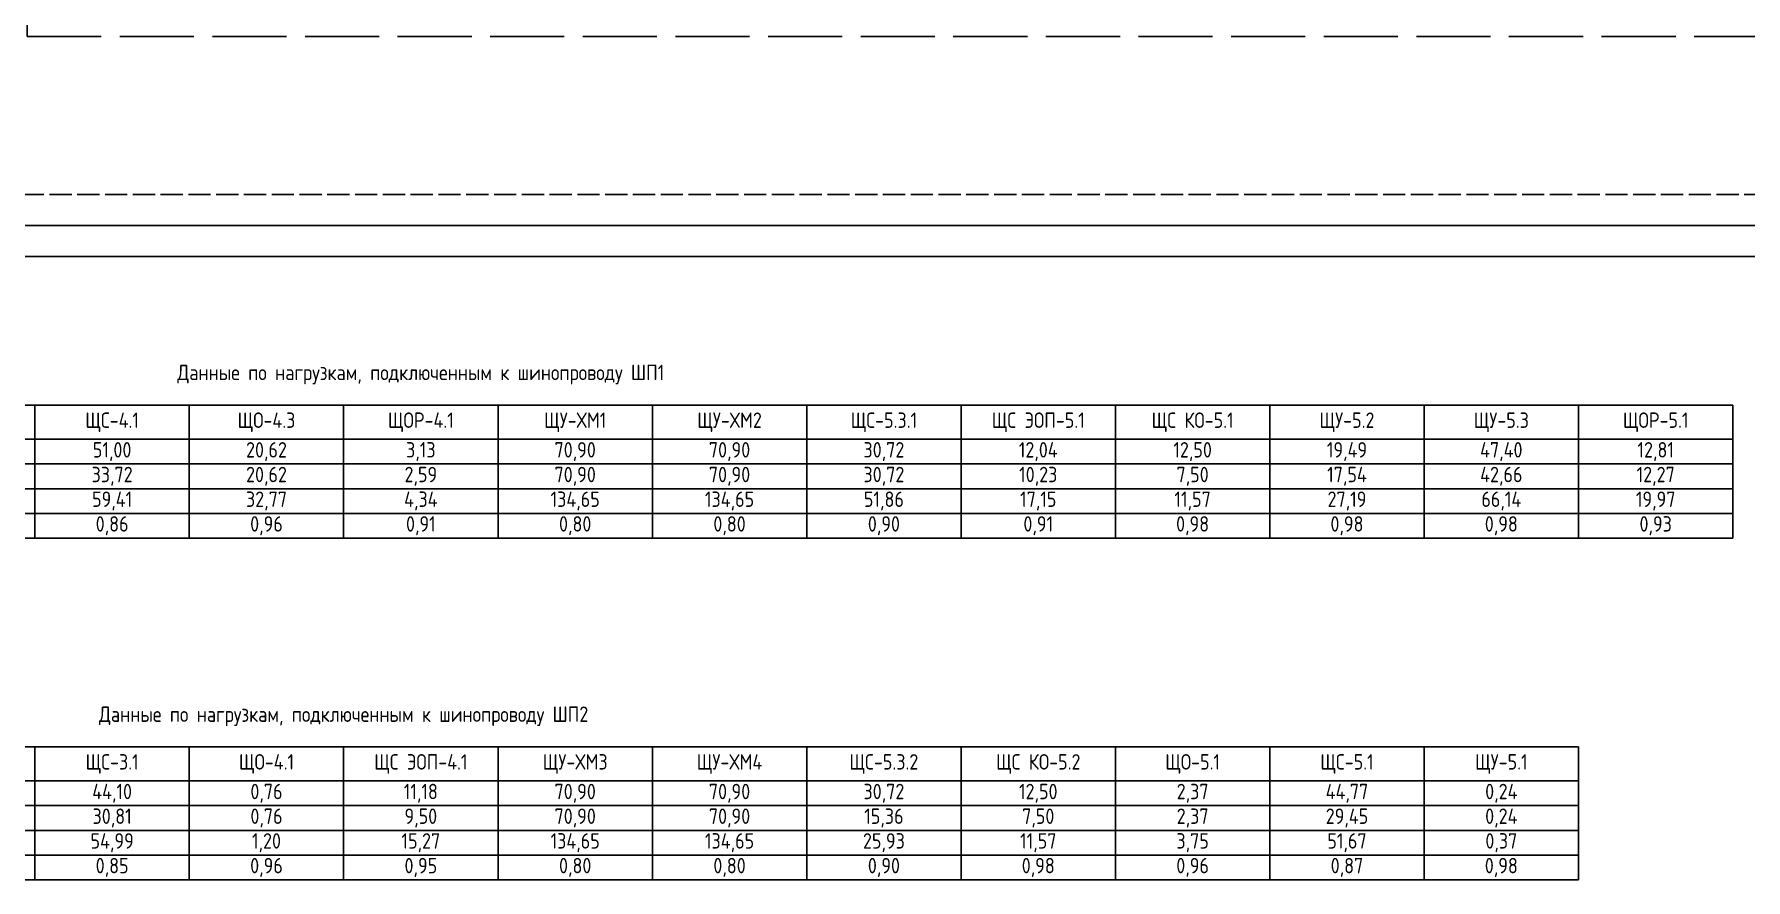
# Model space of a CAD drawing. Header units: millimetres. Extents: x -1221 to 2392, y 143 to 1021.
# Drawn here: x 1422 to 1699.2, y 365.8 to 502.7 of the extents above; entities that cross this region are included whole.
import ezdxf

# ---------------------------------------------------------------- set-up
doc = ezdxf.new("R2010")
doc.units = ezdxf.units.MM
doc.header["$MEASUREMENT"] = 0
doc.linetypes.add('ACAD_ISO02W100', pattern=[15, 12, -3])
for name, color, linetype in [('ACM 0.35mm', 5, 'Continuous'), ('ACM Text', 7, 'Continuous'), ('EM_Противопожарные устройства', 1, 'Continuous')]:
    doc.layers.add(name, color=color, linetype=linetype)
doc.styles.add('Надписи', font='isocpeur.ttf', dxfattribs={"width": 0.85})

# ---------------------------------------------------------------- blocks, each defined once
blk = doc.blocks.new('*T119')
at = {"layer": 'ACM Text', "linetype": 'ByBlock', "lineweight": -2, "transparency": 16777216}
for p, q in [((0, 0), (425, 0)), ((0, 0), (0, -21.5)), ((25, 0), (25, -21.5)), ((50, 0), (50, -21.5)), ((75, 0), (75, -21.5)), ((100, 0), (100, -21.5)), ((125, 0), (125, -21.5)), ((150, 0), (150, -21.5)), ((175, 0), (175, -21.5)), ((200, 0), (200, -21.5)), ((225, 0), (225, -21.5)), ((250, 0), (250, -21.5)), ((275, 0), (275, -21.5)), ((300, 0), (300, -21.5)), ((325, 0), (325, -21.5)), ((350, 0), (350, -21.5)), ((375, 0), (375, -21.5)), ((400, 0), (400, -21.5)), ((425, 0), (425, -21.5)), ((0, -5.5), (425, -5.5)), ((0, -9.5), (425, -9.5)), ((0, -13.5), (425, -13.5)), ((0, -17.5), (425, -17.5)), ((0, -21.5), (425, -21.5))]:
    blk.add_line(p, q, dxfattribs=at)
at = {"layer": 'ACM Text', "color": 0, "transparency": 16777216, "char_height": 2.5, "width": 24.88, "attachment_point": 5, "style": 'Надписи'}
for s, insert in [('{\\fISOCPEUR|b1|i0|c0;Щит', (12.5, -2.75)), ('{\\fISOCPEUR|b0|i0|c0;ЩО-2.3', (37.5, -2.75)), ('{\\fISOCPEUR|b0|i0|c0;ЩОР-2.1', (62.5, -2.75)), ('{\\fISOCPEUR|b0|i0|c0;ЩС КО-3.1', (87.5, -2.75)), ('{\\fISOCPEUR|b0|i0|c0;ЩС ЭОП-3.1', (112.5, -2.75)), ('{\\fISOCPEUR|b0|i0|c0;ЩОР-3.1', (137.5, -2.75)), ('{\\fISOCPEUR|b0|i0|c0;ЩС-4.1', (162.5, -2.75)), ('{\\fISOCPEUR|b0|i0|c0;ЩО-4.3', (187.5, -2.75)), ('{\\fISOCPEUR|b0|i0|c0;ЩОР-4.1', (212.5, -2.75)), ('{\\fISOCPEUR|b0|i0|c0;ЩУ-ХМ1', (237.5, -2.75)), ('{\\fISOCPEUR|b0|i0|c0;ЩУ-ХМ2', (262.5, -2.75)), ('{\\fISOCPEUR|b0|i0|c0;ЩС-5.3.1', (287.5, -2.75)), ('{\\fISOCPEUR|b0|i0|c0;ЩС ЭОП-5.1', (312.5, -2.75)), ('{\\fISOCPEUR|b0|i0|c0;ЩС КО-5.1', (337.5, -2.75)), ('{\\fISOCPEUR|b0|i0|c0;ЩУ-5.2', (362.5, -2.75)), ('{\\fISOCPEUR|b0|i0|c0;ЩУ-5.3', (387.5, -2.75)), ('{\\fISOCPEUR|b0|i0|c0;ЩОР-5.1', (412.5, -2.75)), ('{\\fISOCPEUR|b1|i0|c0;Pу.,кВт', (12.5, -7.5)), ('{\\fISOCPEUR|b0|i0|c0;23,21', (37.5, -7.5)), ('{\\fISOCPEUR|b0|i0|c0;3,11', (62.5, -7.5)), ('{\\fISOCPEUR|b0|i0|c0;13,30', (87.5, -7.5)), ('{\\fISOCPEUR|b0|i0|c0;12,04', (112.5, -7.5)), ('{\\fISOCPEUR|b0|i0|c0;3,13', (137.5, -7.5)), ('{\\fISOCPEUR|b0|i0|c0;51,00', (162.5, -7.5)), ('{\\fISOCPEUR|b0|i0|c0;20,62', (187.5, -7.5)), ('{\\fISOCPEUR|b0|i0|c0;3,13', (212.5, -7.5)), ('{\\fISOCPEUR|b0|i0|c0;70,90', (237.5, -7.5)), ('{\\fISOCPEUR|b0|i0|c0;70,90', (262.5, -7.5)), ('{\\fISOCPEUR|b0|i0|c0;30,72', (287.5, -7.5)), ('{\\fISOCPEUR|b0|i0|c0;12,04', (312.5, -7.5)), ('{\\fISOCPEUR|b0|i0|c0;12,50', (337.5, -7.5)), ('{\\fISOCPEUR|b0|i0|c0;19,49', (362.5, -7.5)), ('{\\fISOCPEUR|b0|i0|c0;47,40', (387.5, -7.5)), ('{\\fISOCPEUR|b0|i0|c0;12,81', (412.5, -7.5)), ('{\\fISOCPEUR|b1|i0|c0;Pр.,кВт', (12.5, -11.5)), ('{\\fISOCPEUR|b0|i0|c0;23,21', (37.5, -11.5)), ('{\\fISOCPEUR|b0|i0|c0;2,57', (62.5, -11.5)), ('{\\fISOCPEUR|b0|i0|c0;7,98', (87.5, -11.5)), ('{\\fISOCPEUR|b0|i0|c0;10,23', (112.5, -11.5)), ('{\\fISOCPEUR|b0|i0|c0;2,59', (137.5, -11.5)), ('{\\fISOCPEUR|b0|i0|c0;33,72', (162.5, -11.5)), ('{\\fISOCPEUR|b0|i0|c0;20,62', (187.5, -11.5)), ('{\\fISOCPEUR|b0|i0|c0;2,59', (212.5, -11.5)), ('{\\fISOCPEUR|b0|i0|c0;70,90', (237.5, -11.5)), ('{\\fISOCPEUR|b0|i0|c0;70,90', (262.5, -11.5)), ('{\\fISOCPEUR|b0|i0|c0;30,72', (287.5, -11.5)), ('{\\fISOCPEUR|b0|i0|c0;10,23', (312.5, -11.5)), ('{\\fISOCPEUR|b0|i0|c0;7,50', (337.5, -11.5)), ('{\\fISOCPEUR|b0|i0|c0;17,54', (362.5, -11.5)), ('{\\fISOCPEUR|b0|i0|c0;42,66', (387.5, -11.5)), ('{\\fISOCPEUR|b0|i0|c0;12,27', (412.5, -11.5)), ('{\\fISOCPEUR|b1|i0|c0;Iр.,А', (12.5, -15.5)), ('{\\fISOCPEUR|b0|i0|c0;36,88', (37.5, -15.5)), ('{\\fISOCPEUR|b0|i0|c0;4,31', (62.5, -15.5)), ('{\\fISOCPEUR|b0|i0|c0;12,31', (87.5, -15.5)), ('{\\fISOCPEUR|b0|i0|c0;16,20', (112.5, -15.5)), ('{\\fISOCPEUR|b0|i0|c0;4,34', (137.5, -15.5)), ('{\\fISOCPEUR|b0|i0|c0;59,41', (162.5, -15.5)), ('{\\fISOCPEUR|b0|i0|c0;32,77', (187.5, -15.5)), ('{\\fISOCPEUR|b0|i0|c0;4,34', (212.5, -15.5)), ('{\\fISOCPEUR|b0|i0|c0;134,65', (237.5, -15.5)), ('{\\fISOCPEUR|b0|i0|c0;134,65', (262.5, -15.5)), ('{\\fISOCPEUR|b0|i0|c0;51,86', (287.5, -15.5)), ('{\\fISOCPEUR|b0|i0|c0;17,15', (312.5, -15.5)), ('{\\fISOCPEUR|b0|i0|c0;11,57', (337.5, -15.5)), ('{\\fISOCPEUR|b0|i0|c0;27,19', (362.5, -15.5)), ('{\\fISOCPEUR|b0|i0|c0;66,14', (387.5, -15.5)), ('{\\fISOCPEUR|b0|i0|c0;19,97', (412.5, -15.5)), ('{\\fISOCPEUR|b1|i0|c0;cos f', (12.5, -19.5)), ('{\\fISOCPEUR|b0|i0|c0;0,96', (37.5, -19.5)), ('{\\fISOCPEUR|b0|i0|c0;0,90', (62.5, -19.5)), ('{\\fISOCPEUR|b0|i0|c0;0,99', (87.5, -19.5)), ('{\\fISOCPEUR|b0|i0|c0;0,96', (112.5, -19.5)), ('{\\fISOCPEUR|b0|i0|c0;0,91', (137.5, -19.5)), ('{\\fISOCPEUR|b0|i0|c0;0,86', (162.5, -19.5)), ('{\\fISOCPEUR|b0|i0|c0;0,96', (187.5, -19.5)), ('{\\fISOCPEUR|b0|i0|c0;0,91', (212.5, -19.5)), ('{\\fISOCPEUR|b0|i0|c0;0,80', (237.5, -19.5)), ('{\\fISOCPEUR|b0|i0|c0;0,80', (262.5, -19.5)), ('{\\fISOCPEUR|b0|i0|c0;0,90', (287.5, -19.5)), ('{\\fISOCPEUR|b0|i0|c0;0,91', (312.5, -19.5)), ('{\\fISOCPEUR|b0|i0|c0;0,98', (337.5, -19.5)), ('{\\fISOCPEUR|b0|i0|c0;0,98', (362.5, -19.5)), ('{\\fISOCPEUR|b0|i0|c0;0,98', (387.5, -19.5)), ('{\\fISOCPEUR|b0|i0|c0;0,93', (412.5, -19.5))]:
    blk.add_mtext(s, dxfattribs=dict(at, insert=insert))
blk = doc.blocks.new('*T120')
at = {"layer": 'ACM Text', "linetype": 'ByBlock', "lineweight": -2, "transparency": 16777216}
for p, q in [((0, 0), (400, 0)), ((0, 0), (0, -21.5)), ((25, 0), (25, -21.5)), ((50, 0), (50, -21.5)), ((75, 0), (75, -21.5)), ((100, 0), (100, -21.5)), ((125, 0), (125, -21.5)), ((150, 0), (150, -21.5)), ((175, 0), (175, -21.5)), ((200, 0), (200, -21.5)), ((225, 0), (225, -21.5)), ((250, 0), (250, -21.5)), ((275, 0), (275, -21.5)), ((300, 0), (300, -21.5)), ((325, 0), (325, -21.5)), ((350, 0), (350, -21.5)), ((375, 0), (375, -21.5)), ((400, 0), (400, -21.5)), ((0, -5.5), (400, -5.5)), ((0, -9.5), (400, -9.5)), ((0, -13.5), (400, -13.5)), ((0, -17.5), (400, -17.5)), ((0, -21.5), (400, -21.5))]:
    blk.add_line(p, q, dxfattribs=at)
at = {"layer": 'ACM Text', "color": 0, "transparency": 16777216, "char_height": 2.5, "width": 24.88, "attachment_point": 5, "style": 'Надписи'}
for s, insert in [('{\\fISOCPEUR|b1|i0|c0;Щит', (12.5, -2.75)), ('{\\fISOCPEUR|b0|i0|c0;ЩС-2.1', (37.5, -2.75)), ('{\\fISOCPEUR|b0|i0|c0;ЩС ЭОП-2.1', (62.5, -2.75)), ('{\\fISOCPEUR|b0|i0|c0;ЩО-3.1', (87.5, -2.75)), ('{\\fISOCPEUR|b0|i0|c0;ЩО-3.3', (112.5, -2.75)), ('{\\fISOCPEUR|b0|i0|c0;ЩС КО-3.2', (137.5, -2.75)), ('{\\fISOCPEUR|b0|i0|c0;ЩС-3.1', (162.5, -2.75)), ('{\\fISOCPEUR|b0|i0|c0;ЩО-4.1', (187.5, -2.75)), ('{\\fISOCPEUR|b0|i0|c0;ЩС ЭОП-4.1', (212.5, -2.75)), ('{\\fISOCPEUR|b0|i0|c0;ЩУ-ХМ3', (237.5, -2.75)), ('{\\fISOCPEUR|b0|i0|c0;ЩУ-ХМ4', (262.5, -2.75)), ('{\\fISOCPEUR|b0|i0|c0;ЩС-5.3.2', (287.5, -2.75)), ('{\\fISOCPEUR|b0|i0|c0;ЩС КО-5.2', (312.5, -2.75)), ('{\\fISOCPEUR|b0|i0|c0;ЩО-5.1', (337.5, -2.75)), ('{\\fISOCPEUR|b0|i0|c0;ЩС-5.1', (362.5, -2.75)), ('{\\fISOCPEUR|b0|i0|c0;ЩУ-5.1', (387.5, -2.75)), ('{\\fISOCPEUR|b1|i0|c0;Pу.,кВт', (12.5, -7.5)), ('{\\fISOCPEUR|b0|i0|c0;57,85', (37.5, -7.5)), ('{\\fISOCPEUR|b0|i0|c0;12,04', (62.5, -7.5)), ('{\\fISOCPEUR|b0|i0|c0;0,10', (87.5, -7.5)), ('{\\fISOCPEUR|b0|i0|c0;20,62', (112.5, -7.5)), ('{\\fISOCPEUR|b0|i0|c0;11,50', (137.5, -7.5)), ('{\\fISOCPEUR|b0|i0|c0;44,10', (162.5, -7.5)), ('{\\fISOCPEUR|b0|i0|c0;0,76', (187.5, -7.5)), ('{\\fISOCPEUR|b0|i0|c0;11,18', (212.5, -7.5)), ('{\\fISOCPEUR|b0|i0|c0;70,90', (237.5, -7.5)), ('{\\fISOCPEUR|b0|i0|c0;70,90', (262.5, -7.5)), ('{\\fISOCPEUR|b0|i0|c0;30,72', (287.5, -7.5)), ('{\\fISOCPEUR|b0|i0|c0;12,50', (312.5, -7.5)), ('{\\fISOCPEUR|b0|i0|c0;2,37', (337.5, -7.5)), ('{\\fISOCPEUR|b0|i0|c0;44,77', (362.5, -7.5)), ('{\\fISOCPEUR|b0|i0|c0;0,24', (387.5, -7.5)), ('{\\fISOCPEUR|b1|i0|c0;Pр.,кВт', (12.5, -11.5)), ('{\\fISOCPEUR|b0|i0|c0;38,52', (37.5, -11.5)), ('{\\fISOCPEUR|b0|i0|c0;10,23', (62.5, -11.5)), ('{\\fISOCPEUR|b0|i0|c0;0,10', (87.5, -11.5)), ('{\\fISOCPEUR|b0|i0|c0;20,62', (112.5, -11.5)), ('{\\fISOCPEUR|b0|i0|c0;6,90', (137.5, -11.5)), ('{\\fISOCPEUR|b0|i0|c0;30,81', (162.5, -11.5)), ('{\\fISOCPEUR|b0|i0|c0;0,76', (187.5, -11.5)), ('{\\fISOCPEUR|b0|i0|c0;9,50', (212.5, -11.5)), ('{\\fISOCPEUR|b0|i0|c0;70,90', (237.5, -11.5)), ('{\\fISOCPEUR|b0|i0|c0;70,90', (262.5, -11.5)), ('{\\fISOCPEUR|b0|i0|c0;15,36', (287.5, -11.5)), ('{\\fISOCPEUR|b0|i0|c0;7,50', (312.5, -11.5)), ('{\\fISOCPEUR|b0|i0|c0;2,37', (337.5, -11.5)), ('{\\fISOCPEUR|b0|i0|c0;29,45', (362.5, -11.5)), ('{\\fISOCPEUR|b0|i0|c0;0,24', (387.5, -11.5)), ('{\\fISOCPEUR|b1|i0|c0;Iр.,А', (12.5, -15.5)), ('{\\fISOCPEUR|b0|i0|c0;67,99', (37.5, -15.5)), ('{\\fISOCPEUR|b0|i0|c0;16,88', (62.5, -15.5)), ('{\\fISOCPEUR|b0|i0|c0;0,16', (87.5, -15.5)), ('{\\fISOCPEUR|b0|i0|c0;32,77', (112.5, -15.5)), ('{\\fISOCPEUR|b0|i0|c0;10,65', (137.5, -15.5)), ('{\\fISOCPEUR|b0|i0|c0;54,99', (162.5, -15.5)), ('{\\fISOCPEUR|b0|i0|c0;1,20', (187.5, -15.5)), ('{\\fISOCPEUR|b0|i0|c0;15,27', (212.5, -15.5)), ('{\\fISOCPEUR|b0|i0|c0;134,65', (237.5, -15.5)), ('{\\fISOCPEUR|b0|i0|c0;134,65', (262.5, -15.5)), ('{\\fISOCPEUR|b0|i0|c0;25,93', (287.5, -15.5)), ('{\\fISOCPEUR|b0|i0|c0;11,57', (312.5, -15.5)), ('{\\fISOCPEUR|b0|i0|c0;3,75', (337.5, -15.5)), ('{\\fISOCPEUR|b0|i0|c0;51,67', (362.5, -15.5)), ('{\\fISOCPEUR|b0|i0|c0;0,37', (387.5, -15.5)), ('{\\fISOCPEUR|b1|i0|c0;cos f', (12.5, -19.5)), ('{\\fISOCPEUR|b0|i0|c0;0,86', (37.5, -19.5)), ('{\\fISOCPEUR|b0|i0|c0;0,92', (62.5, -19.5)), ('{\\fISOCPEUR|b0|i0|c0;0,96', (87.5, -19.5)), ('{\\fISOCPEUR|b0|i0|c0;0,96', (112.5, -19.5)), ('{\\fISOCPEUR|b0|i0|c0;0,98', (137.5, -19.5)), ('{\\fISOCPEUR|b0|i0|c0;0,85', (162.5, -19.5)), ('{\\fISOCPEUR|b0|i0|c0;0,96', (187.5, -19.5)), ('{\\fISOCPEUR|b0|i0|c0;0,95', (212.5, -19.5)), ('{\\fISOCPEUR|b0|i0|c0;0,80', (237.5, -19.5)), ('{\\fISOCPEUR|b0|i0|c0;0,80', (262.5, -19.5)), ('{\\fISOCPEUR|b0|i0|c0;0,90', (287.5, -19.5)), ('{\\fISOCPEUR|b0|i0|c0;0,98', (312.5, -19.5)), ('{\\fISOCPEUR|b0|i0|c0;0,96', (337.5, -19.5)), ('{\\fISOCPEUR|b0|i0|c0;0,87', (362.5, -19.5)), ('{\\fISOCPEUR|b0|i0|c0;0,98', (387.5, -19.5))]:
    blk.add_mtext(s, dxfattribs=dict(at, insert=insert))

msp = doc.modelspace()

# ---------------------------------------------------------------- linework, layer by layer
at = {"layer": 'ACM 0.35mm', "color": 1, "linetype": 'ACAD_ISO02W100'}
msp.add_lwpolyline([(1420.88, 587.48), (1420.88, 502.34), (1792.72, 502.34), (1792.72, 456.72), (1925.04, 456.72), (1925.04, 502.34), (2391.94, 502.34), (2391.94, 587.48), (1420.88, 587.48)], dxfattribs=at)
at = {"layer": 'EM_Противопожарные устройства', "linetype": 'ACAD_ISO02W100', "ltscale": 0.3}
msp.add_lwpolyline([(1039.94, 492.72), (1039.94, 476.72), (1071.49, 476.72, -1), (1073.49, 476.72), (1861.48, 476.72), (1861.48, 492.72)], format="xyb", dxfattribs=at)
at = {"layer": 'EM_Противопожарные устройства'}
msp.add_lwpolyline([(1897.04, 474.67), (1897.04, 466.72), (1073.49, 466.72, 1), (1071.49, 466.72), (991.78, 466.72), (991.78, 466.72)], format="xyb", dxfattribs=at)
msp.add_lwpolyline([(1072.49, 471.72), (1072.49, 471.72), (1830.52, 471.72), (1830.52, 474.67)], dxfattribs=at)

# ---------------------------------------------------------------- block references
for name, p in [('*T119', (1272.14, 442.6)), ('*T120', (1272.14, 387.27))]:
    msp.add_blockref(name, p)

# ---------------------------------------------------------------- texts
at = {"layer": 'ACM Text', "char_height": 2.5, "attachment_point": 8, "line_spacing_factor": 0.5, "style": 'Надписи'}
for s, insert, width in [('Данные по нагрузкам, подключенным к шинопроводу ШП1', (1484.64, 445.99), 425), ('Данные по нагрузкам, подключенным к шинопроводу ШП2', (1472.14, 390.65), 400)]:
    msp.add_mtext(s, dxfattribs=dict(at, insert=insert, width=width))

doc.saveas('drawing.dxf')
